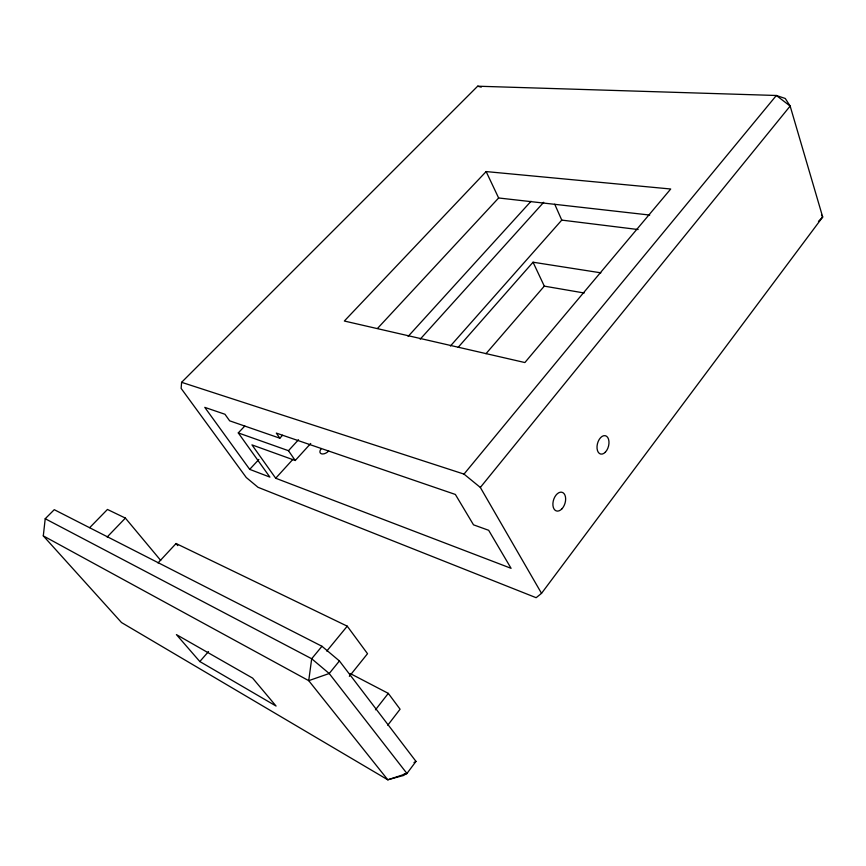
<?xml version="1.0" encoding="UTF-8"?>
<svg xmlns="http://www.w3.org/2000/svg" width="866" height="866" viewBox="0 0 866 866"><rect width="100%" height="100%" fill="white"/><g stroke="black" fill="none" stroke-linecap="round" stroke-linejoin="round"><path stroke-width="1.3" d="M181.611 382.317L181.124 388.39L246.258 477.512L258.025 487.309L536.141 597.702L541.531 593.351L822.7 217.02L790.149 106.053L785.267 98.475L776.358 95.487L477.664 86.199L181.611 382.317L464.003 474.103L480.338 487.45L541.531 593.351M43.3 535.87L45.216 518.734L54.266 509.684L321.968 646.274L339.418 660.953L415.983 761.398L406.944 773.49L403.069 775.579L387.795 779.801L121.511 622.546L43.3 535.87L308.729 680.665L387.795 779.801L406.944 773.49L329.21 673.51L311.684 658.745L45.216 518.734M403.069 775.579L404.552 773.598M387.741 725.232L400.081 709.211L388.304 693.374L350.2 673.521M375.476 709.806L388.304 693.374M349.344 676.335L367.52 653.7L347.244 626.172L176.069 543.523L158.023 562.943M339.418 660.953L329.21 673.51L308.729 680.665L311.684 658.745L321.968 646.274M480.338 487.45L790.149 106.053L776.358 95.487L464.003 474.103M326.774 651.091L347.244 626.172M485.978 353.707L544.303 286.137L584.182 293M199.819 661.537L276.07 706.039L252.623 678.11L176.415 634.605L199.819 661.537L208.511 651.568M458.201 347.288L533.045 262.214L600.874 272.833M450.428 346.01L561.763 220.105L638.134 229.544M420.194 339.191L543.718 202.287M310.721 443.489L295.241 460.495L251.963 444.886L275.702 478.238L292.935 459.316M408.135 336.398L531.031 201.28M244.775 426.061L238.28 432.903L288.475 450.699L298.51 439.744M282.576 435.262L279.848 438.196L229.652 420.822L224.954 414.262L204.777 407.366L249.7 469.361L258.88 459.456M377.522 328.409L498.632 197.978L649.727 215.06M486.14 171.576L344.343 321.026L524.883 362.551L670.717 189.005L486.14 171.576L498.632 197.978M107.157 537.017L125.386 518.095L160.719 560.432M89.696 527.654L107.449 509.457L125.386 518.095M818.446 221.382L822.7 217.02L821.466 214.963M413.991 762.524L415.983 761.398M477.664 86.199L481.258 87.152M275.702 478.238L511.081 568.323L488.673 530.295L473.507 524.828L455.364 494.454L276.33 433.097L279.848 438.196M249.7 469.361L269.878 477.101L238.28 432.903M176.069 543.523L177.779 545.623M288.475 450.699L295.241 460.495M533.045 262.214L544.303 286.137M554.727 204.224L561.763 220.105M328.636 451.002A5.737 3.323 -33.7 0 1 321.383 453.795A5.737 3.323 -33.7 0 1 321.405 448.523M605.366 452.16A9.472 5.672 -75 0 0 606.59 436.28A9.472 5.672 -75 0 0 597.042 446.217A9.472 5.672 -75 0 0 605.366 452.16M561.872 508.883A9.742 5.965 -72.9 0 0 563.019 492.722A9.742 5.965 -72.9 0 0 552.919 503.298A9.742 5.965 -72.9 0 0 561.872 508.883"/></g></svg>
